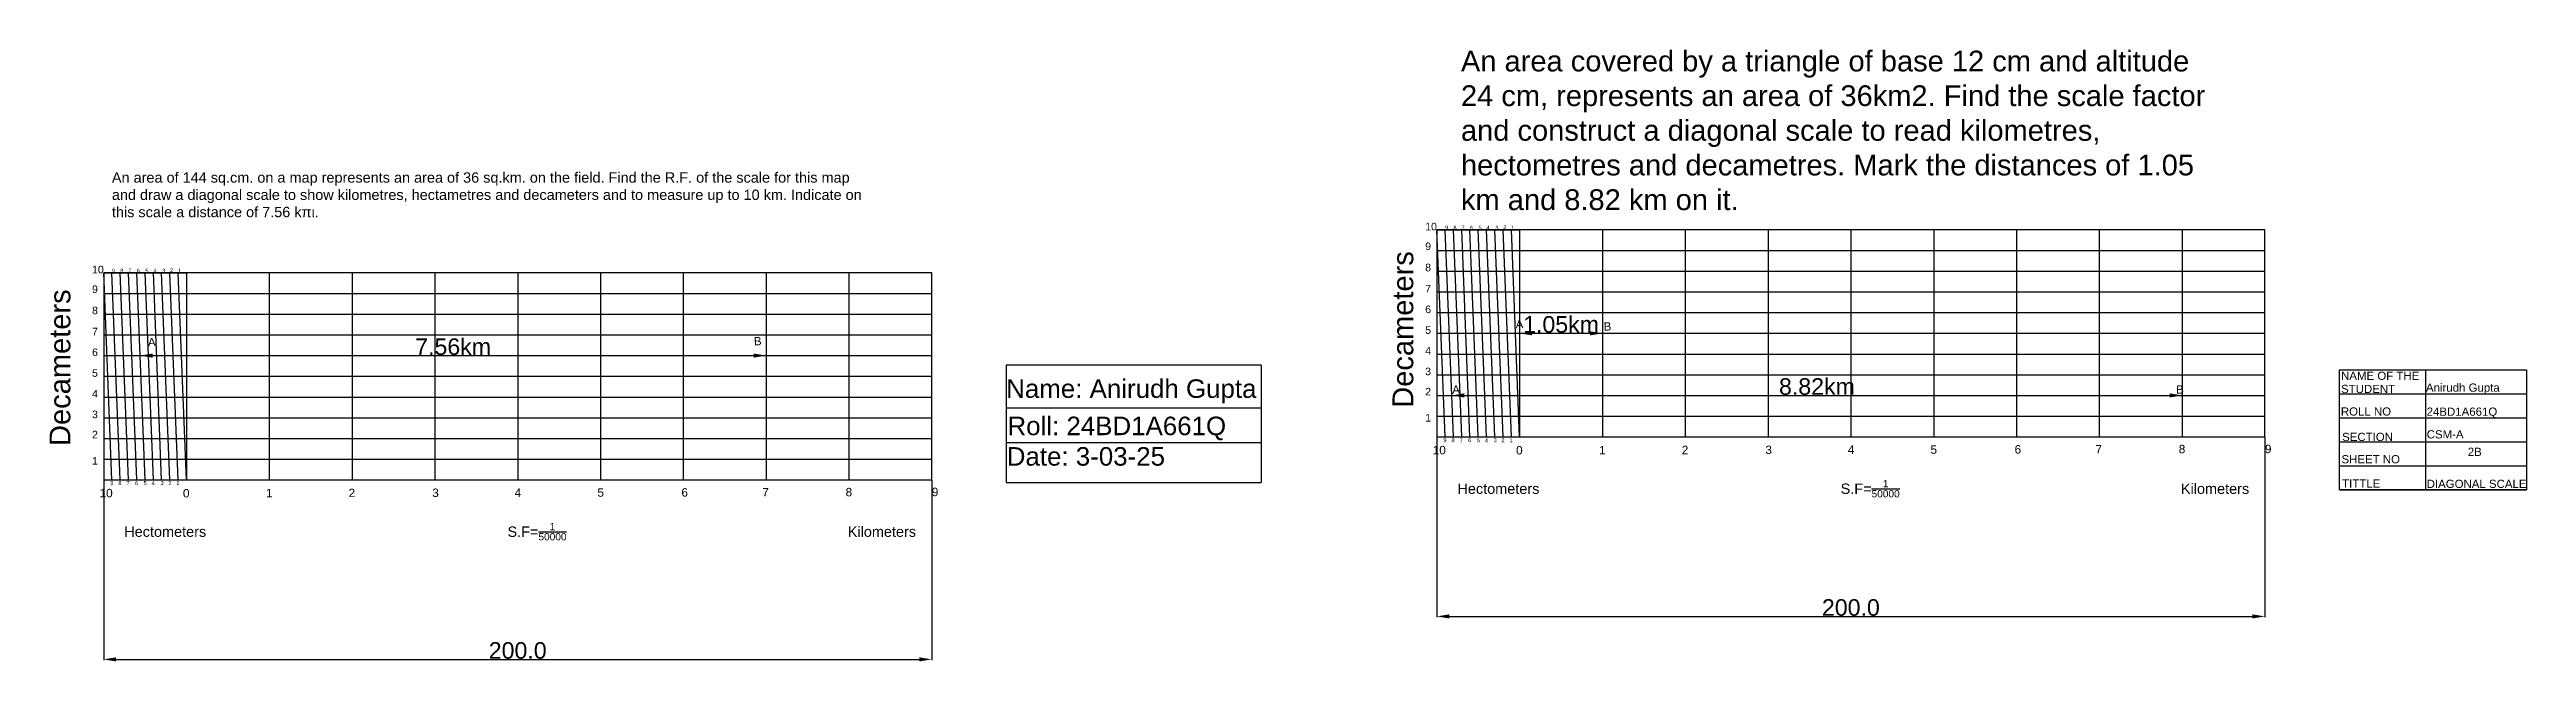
# Model space of a CAD drawing. Header units: millimetres. Extents: x 46 to 2491, y 24 to 306.
# Drawn here: x 46 to 644, y 24 to 172 of the extents above; entities that cross this region are included whole.
import ezdxf

# ---------------------------------------------------------------- set-up
doc = ezdxf.new("R2010")
doc.units = ezdxf.units.MM
doc.header["$MEASUREMENT"] = 0
doc.header["$PDMODE"] = 1
doc.styles.get("Standard").update_dxf_attribs({"font": 'arial.ttf'})
doc.dimstyles.get("Standard").update_dxf_attribs({"dimtxt": 4, "dimasz": 3, "dimexe": 0.18, "dimexo": 0.0625, "dimgap": 0.09, "dimtad": 1, "dimdec": 1, "dimzin": 0, "dimdsep": 46, "dimtxsty": 'Standard', "dimcen": 0.09, "dimclrd": 6, "dimclre": 4, "dimadec": 0, "dimazin": 0, "dimtfac": 1, "dimtdec": 1, "dimtofl": 0, "dimtmove": 0, "dimatfit": 3, "dimfxl": 1, "dimtolj": 1, "dimtzin": 0, "dimarcsym": 1})

# ---------------------------------------------------------------- blocks, each defined once
blk = doc.blocks.new('*D1')
at = {"color": 4, "lineweight": -2, "transparency": 16777216}
for p, q in [((59.18, 68.02), (59.18, 24.52)), ((259.18, 68.02), (259.18, 24.52))]:
    blk.add_line(p, q, dxfattribs=at)
at = {"color": 6, "lineweight": -2, "transparency": 16777216}
blk.add_line((62.18, 24.7), (256.18, 24.7), dxfattribs=at)
at = {"color": 6, "transparency": 16777216}
for points in [[(62.18, 25.2), (62.18, 24.2), (59.18, 24.7)], [(256.18, 25.2), (256.18, 24.2), (259.18, 24.7)]]:
    blk.add_solid(points, dxfattribs=at)
at = {"layer": 'Defpoints', "color": 0, "transparency": 16777216}
for p in [(59.18, 68.08), (259.18, 68.08), (259.18, 24.7)]:
    blk.add_point(p, dxfattribs=at)
at = {"color": 0, "transparency": 16777216, "insert": (159.18, 26.83), "char_height": 4, "attachment_point": 5}
blk.add_mtext('\\A1;200.0', dxfattribs=at)
blk = doc.blocks.new('*D9')
at = {"color": 4, "lineweight": -2, "transparency": 16777216}
for p, q in [((67.98, 98.14), (67.98, 98.26)), ((219.18, 98.14), (219.18, 98.26))]:
    blk.add_line(p, q, dxfattribs=at)
at = {"color": 6, "lineweight": -2, "transparency": 16777216}
blk.add_line((70.98, 98.08), (216.18, 98.08), dxfattribs=at)
at = {"color": 6, "transparency": 16777216}
for points in [[(70.98, 98.58), (70.98, 97.58), (67.98, 98.08)], [(216.18, 98.58), (216.18, 97.58), (219.18, 98.08)]]:
    blk.add_solid(points, dxfattribs=at)
at = {"layer": 'Defpoints', "color": 0, "transparency": 16777216}
for p in [(67.98, 98.08), (219.18, 98.08), (219.18, 98.08)]:
    blk.add_point(p, dxfattribs=at)
at = {"color": 0, "transparency": 16777216, "insert": (143.58, 100.21), "char_height": 4, "attachment_point": 5}
blk.add_mtext('\\A1;7.56km', dxfattribs=at)
blk = doc.blocks.new('*D11')
at = {"color": 4, "lineweight": -2, "transparency": 16777216}
for p, q in [((381.18, 78.4), (381.18, 34.9)), ((581.18, 78.4), (581.18, 34.9))]:
    blk.add_line(p, q, dxfattribs=at)
at = {"color": 6, "lineweight": -2, "transparency": 16777216}
blk.add_line((384.18, 35.08), (578.18, 35.08), dxfattribs=at)
at = {"color": 6, "transparency": 16777216}
for points in [[(384.18, 35.58), (384.18, 34.58), (381.18, 35.08)], [(578.18, 35.58), (578.18, 34.58), (581.18, 35.08)]]:
    blk.add_solid(points, dxfattribs=at)
at = {"layer": 'Defpoints', "color": 0, "transparency": 16777216}
for p in [(381.18, 78.46), (581.18, 78.46), (581.18, 35.08)]:
    blk.add_point(p, dxfattribs=at)
at = {"color": 0, "transparency": 16777216, "insert": (481.18, 37.21), "char_height": 4, "attachment_point": 5}
blk.add_mtext('\\A1;200.0', dxfattribs=at)
blk = doc.blocks.new('*D12')
at = {"color": 4, "lineweight": -2, "transparency": 16777216}
for p, q in [((384.78, 88.52), (384.78, 88.64)), ((561.18, 88.52), (561.18, 88.64))]:
    blk.add_line(p, q, dxfattribs=at)
at = {"color": 6, "lineweight": -2, "transparency": 16777216}
blk.add_line((387.78, 88.46), (558.18, 88.46), dxfattribs=at)
at = {"color": 6, "transparency": 16777216}
for points in [[(387.78, 88.96), (387.78, 87.96), (384.78, 88.46)], [(558.18, 88.96), (558.18, 87.96), (561.18, 88.46)]]:
    blk.add_solid(points, dxfattribs=at)
at = {"layer": 'Defpoints', "color": 0, "transparency": 16777216}
for p in [(384.78, 88.46), (561.18, 88.46), (561.18, 88.46)]:
    blk.add_point(p, dxfattribs=at)
at = {"color": 0, "transparency": 16777216, "insert": (472.98, 90.59), "char_height": 4, "attachment_point": 5}
blk.add_mtext('\\A1;8.82km', dxfattribs=at)
blk = doc.blocks.new('*D13')
at = {"color": 4, "lineweight": -2, "transparency": 16777216}
for p, q in [((401.18, 103.52), (401.18, 103.64)), ((421.18, 103.52), (421.18, 103.64))]:
    blk.add_line(p, q, dxfattribs=at)
at = {"color": 6, "lineweight": -2, "transparency": 16777216}
blk.add_line((404.18, 103.46), (418.18, 103.46), dxfattribs=at)
at = {"color": 6, "transparency": 16777216}
for points in [[(404.18, 103.96), (404.18, 102.96), (401.18, 103.46)], [(418.18, 103.96), (418.18, 102.96), (421.18, 103.46)]]:
    blk.add_solid(points, dxfattribs=at)
at = {"layer": 'Defpoints', "color": 0, "transparency": 16777216}
for p in [(401.18, 103.46), (421.18, 103.46), (421.18, 103.46)]:
    blk.add_point(p, dxfattribs=at)
at = {"color": 0, "transparency": 16777216, "insert": (411.18, 105.59), "char_height": 4, "attachment_point": 5}
blk.add_mtext('\\A1;1.05km', dxfattribs=at)

msp = doc.modelspace()

# ---------------------------------------------------------------- linework, layer by layer
for p, q in [((581.18, 128.47), (381.18, 128.47)), ((381.18, 128.47), (401.18, 128.46)), ((383.18, 78.46), (381.18, 128.47)), ((381.18, 128.46), (381.18, 78.46)), ((385.18, 78.46), (383.18, 128.47)), ((387.18, 78.46), (385.18, 128.47)), ((389.18, 78.46), (387.18, 128.47)), ((391.18, 78.46), (389.18, 128.47)), ((393.18, 78.46), (391.18, 128.47)), ((395.18, 78.46), (393.18, 128.47)), ((397.18, 78.46), (395.18, 128.47)), ((399.18, 78.46), (397.18, 128.46)), ((401.18, 78.46), (399.18, 128.46)), ((401.18, 128.46), (401.18, 78.46)), ((421.18, 128.46), (421.18, 78.46)), ((441.18, 128.46), (441.18, 78.46)), ((461.18, 128.46), (461.18, 78.46)), ((481.18, 128.46), (481.18, 78.46)), ((501.18, 128.46), (501.18, 78.46)), ((521.18, 128.46), (521.18, 78.46)), ((541.18, 128.46), (541.18, 78.46)), ((561.18, 128.46), (561.18, 78.46)), ((581.18, 78.46), (581.18, 128.46)), ((381.18, 123.46), (581.18, 123.46)), ((259.18, 118.09), (59.18, 118.09)), ((59.18, 118.09), (79.18, 118.08)), ((61.18, 68.08), (59.18, 118.09)), ((59.18, 118.08), (59.18, 68.08)), ((63.18, 68.08), (61.18, 118.09)), ((65.18, 68.08), (63.18, 118.09)), ((67.18, 68.08), (65.18, 118.09)), ((69.18, 68.08), (67.18, 118.09)), ((71.18, 68.08), (69.18, 118.09)), ((73.18, 68.08), (71.18, 118.09)), ((75.18, 68.08), (73.18, 118.08)), ((77.18, 68.08), (75.18, 118.08)), ((79.18, 68.08), (77.18, 118.08)), ((79.18, 118.08), (79.18, 68.08)), ((99.18, 118.08), (99.18, 68.08)), ((119.18, 118.08), (119.18, 68.08)), ((139.18, 118.08), (139.18, 68.08)), ((159.18, 118.08), (159.18, 68.08)), ((179.18, 118.08), (179.18, 68.08)), ((199.18, 118.08), (199.18, 68.08)), ((219.18, 118.08), (219.18, 68.08)), ((239.18, 118.08), (239.18, 68.08)), ((259.18, 68.08), (259.18, 118.08)), ((381.18, 118.46), (581.18, 118.46)), ((59.18, 113.08), (259.18, 113.08)), ((59.18, 108.08), (259.18, 108.08)), ((381.18, 113.46), (581.18, 113.46)), ((381.18, 108.46), (581.18, 108.46)), ((59.18, 103.08), (259.18, 103.08)), ((381.18, 103.46), (581.18, 103.46)), ((59.18, 98.08), (259.18, 98.08)), ((277.16, 95.8), (277.16, 67.39)), ((338.76, 95.8), (277.16, 95.8)), ((338.76, 95.8), (338.76, 67.39)), ((381.18, 98.46), (581.18, 98.46)), ((59.18, 93.08), (259.18, 93.08)), ((381.18, 93.46), (581.18, 93.46)), ((619.97, 94.62), (619.97, 65.65)), ((59.18, 88.08), (259.18, 88.08)), ((277.16, 85.5), (338.81, 85.5)), ((381.18, 88.46), (581.18, 88.46)), ((599.22, 88.83), (644.35, 88.83)), ((59.18, 83.08), (259.18, 83.08)), ((59.18, 78.08), (259.18, 78.08)), ((381.18, 83.46), (581.18, 83.46)), ((381.18, 78.46), (581.18, 78.46)), ((381.18, 78.46), (401.18, 78.46)), ((599.22, 83.03), (644.35, 83.03)), ((59.18, 73.08), (259.18, 73.08)), ((277.16, 77.09), (338.76, 77.09)), ((599.22, 77.24), (644.35, 77.24)), ((59.18, 68.08), (259.18, 68.08)), ((59.18, 68.08), (79.18, 68.08)), ((277.16, 67.39), (338.76, 67.39)), ((599.22, 71.44), (644.35, 71.44)), ((599.22, 71.44), (644.35, 71.44)), ((599.22, 65.65), (644.35, 65.65))]:
    msp.add_line(p, q)
msp.add_lwpolyline([(599.22, 94.62), (644.35, 94.62), (644.35, 65.65), (599.22, 65.65)], close=True)
for p in [(61.18, 118.09), (63.18, 118.09), (65.18, 118.09), (67.18, 118.09), (69.18, 118.09), (71.18, 118.09), (73.18, 118.08), (75.18, 118.08), (77.18, 118.08), (59.18, 113.08), (59.18, 108.08), (59.18, 103.08), (59.18, 98.08), (59.18, 93.08), (59.18, 88.08), (59.18, 83.08), (59.18, 78.08), (59.18, 73.08), (61.18, 68.08), (63.18, 68.08), (65.18, 68.08), (67.18, 68.08), (69.18, 68.08), (71.18, 68.08), (73.18, 68.08), (75.18, 68.08), (77.18, 68.08), (79.18, 68.08), (99.18, 68.08), (119.18, 68.08), (139.18, 68.08), (159.18, 68.08), (179.18, 68.08), (199.18, 68.08), (219.18, 68.08), (239.18, 68.08)]:
    msp.add_point(p)

# ---------------------------------------------------------------- texts
for s, height, p in [('10', 1.83, (378.36, 128.33)), ('9', 0.964, (383.18, 128.49)), ('8', 0.964, (385.18, 128.49)), ('7', 0.964, (387.11, 128.49)), ('6', 0.964, (389.15, 128.49)), ('5', 0.964, (391.24, 128.49)), ('4', 0.964, (393.18, 128.49)), ('3', 0.964, (395.31, 128.49)), ('2', 0.964, (397.2, 128.6)), ('1', 0.964, (399.15, 128.49)), ('10', 1.83, (56.36, 117.95)), ('8', 1.83, (378.36, 118.46)), ('9', 1.83, (378.36, 123.57)), ('9', 1.83, (56.36, 113.19)), ('9', 0.964, (61.18, 118.11)), ('8', 0.964, (63.18, 118.11)), ('7', 0.964, (65.11, 118.11)), ('6', 0.964, (67.15, 118.11)), ('5', 0.964, (69.24, 118.11)), ('4', 0.964, (71.18, 118.11)), ('3', 0.964, (73.31, 118.11)), ('2', 0.964, (75.2, 118.22)), ('1', 0.964, (77.15, 118.11)), ('7', 1.83, (378.36, 113.34)), ('8', 1.83, (56.36, 108.07)), ('6', 1.83, (378.36, 108.34)), ('7', 1.83, (56.36, 102.96)), ('5', 1.83, (378.36, 103.34)), ('6', 1.83, (56.36, 97.96)), ('4', 1.83, (378.36, 98.34)), ('4', 1.83, (56.36, 87.96)), ('5', 1.83, (56.36, 92.96)), ('Name: Anirudh Gupta', 4.475, (277.16, 87.87)), ('3', 1.83, (378.36, 93.35)), ('2', 1.83, (378.36, 88.46)), ('STUDENT        ', 1.9784, (599.58, 89.04)), ('NAME OF THE', 1.9784, (599.58, 92.22)), ('Anirudh Gupta', 1.9784, (620.08, 89.36)), ('3', 1.83, (56.36, 82.97)), ('1', 1.83, (378.36, 82.13)), ('ROLL NO', 1.978, (599.53, 83.59)), ('24BD1A661Q', 1.978, (620.25, 83.55)), ('2', 1.83, (56.36, 78.08)), ('Roll: 24BD1A661Q', 4.475, (277.47, 78.86)), ('9', 0.964, (382.77, 77.17)), ('8', 0.964, (384.72, 77.17)), ('7', 0.964, (386.7, 77.17)), ('6', 0.964, (388.74, 77.17)), ('5', 0.964, (390.83, 77.17)), ('4', 0.964, (392.78, 77.17)), ('3', 0.964, (394.9, 77.17)), ('2', 0.964, (396.78, 77.17)), ('1', 0.964, (398.74, 77.17)), ('SECTION', 1.978, (599.83, 77.45)), ('CSM-A', 1.978, (620.26, 78.07)), ('1', 1.83, (56.36, 71.75)), ('Date: 3-03-25', 4.475, (277.3, 71.5)), ('10', 2.043, (380.18, 74.23)), ('0', 2.04, (400.32, 74.2)), ('1', 2.04, (420.38, 74.23)), ('2', 2.04, (440.33, 74.27)), ('3', 2.04, (460.53, 74.3)), ('4', 2.04, (480.43, 74.34)), ('5', 2.04, (500.41, 74.37)), ('6', 2.04, (520.72, 74.41)), ('7', 2.04, (540.25, 74.44)), ('8', 2.04, (560.37, 74.48)), ('9', 2.04, (581.18, 74.51)), ('SHEET NO', 1.978, (599.68, 72.06)), ('2B', 1.978, (630.18, 73.85)), ('10', 2.043, (58.18, 63.85)), ('9', 0.964, (60.77, 66.79)), ('8', 0.964, (62.72, 66.79)), ('7', 0.964, (64.7, 66.79)), ('6', 0.964, (66.74, 66.79)), ('5', 0.964, (68.83, 66.79)), ('4', 0.964, (70.77, 66.79)), ('3', 0.964, (72.9, 66.79)), ('2', 0.964, (74.77, 66.79)), ('1', 0.964, (76.74, 66.79)), ('0', 2.04, (78.32, 63.82)), ('1', 2.04, (98.38, 63.85)), ('2', 2.04, (118.33, 63.89)), ('3', 2.04, (138.53, 63.92)), ('4', 2.04, (158.43, 63.95)), ('5', 2.04, (178.41, 63.99)), ('6', 2.04, (198.72, 64.02)), ('7', 2.04, (218.25, 64.06)), ('8', 2.04, (238.37, 64.09)), ('9', 2.04, (259.18, 64.13)), ('TITTLE', 1.978, (599.83, 66.21)), ('DIAGONAL SCALE', 1.9784, (620.25, 66.12))]:
    msp.add_text(s, height=height).set_placement(p)
for s, height, rotation, p in [('Decameters', 5.023, 90, (375.48, 85.48)), ('Decameters', 5.023, 90, (51.12, 76.25)), ('A', 2, 2.29042, (69.89, 100.31)), ('B', 2, 2.29042, (216.26, 100.53)), ('A', 2, 2.29042, (400.23, 104.64)), ('B', 2, 2.29042, (421.51, 104.09)), ('A', 2, 2.29042, (384.92, 88.84)), ('B', 2, 2.29042, (559.76, 88.84))]:
    msp.add_text(s, height=height, rotation=rotation).set_placement(p)
at = {"attachment_point": 1}
for s, width, gutter_width, heights, insert, char_height in [('An area covered by a triangle of base 12 cm and altitude 24 cm, represents an area of 36km2. Find the scale factor and construct a diagonal scale to read kilometres, hectometres and decametres. Mark the distances of 1.05 km and 8.82 km on it.', 182.0828, 25.12, [0], (387, 171.75), 5.02309), ('An area of 144 sq.cm. on a map represents an area of 36 sq.km. on the field. Find the R.F. of the scale for this map and draw a diagonal scale to show kilometres, hectametres and decameters and to measure up to 10 km. Indicate on this scale a distance of 7.56 kπι.', 182.1225, 9.99, [0], (61.16, 142.35), 2.5), ('\\A1;\\pxt5;Hectometers                                                                           S.F={\\H0.7x;\\S1/50000;}                                                                      Kilometers                                                                                ', 192.0818, 9.99, [13.74], (386.15, 68.03), 2.5), ('\\A1;\\pxt5;Hectometers                                                                           S.F={\\H0.7x;\\S1/50000;}                                                                      Kilometers                                                                                ', 192.0818, 9.99, [13.74], (64.15, 57.65), 2.5)]:
    msp.add_mtext_dynamic_manual_height_columns(s, width=width, gutter_width=gutter_width, heights=heights, dxfattribs=dict(at, insert=insert, char_height=char_height))

# ---------------------------------------------------------------- dimensions: what is measured, and where the dimension line sits
for base, p1, p2, text, picture, middle in [((421.18, 103.46), (401.18, 103.46), (421.18, 103.46), '1.05km', '*D13', (411.18, 105.59)), ((219.18, 98.08), (67.98, 98.08), (219.18, 98.08), '7.56km', '*D9', (143.58, 100.21)), ((561.18, 88.46), (384.78, 88.46), (561.18, 88.46), '8.82km', '*D12', (472.98, 90.59))]:
    dim = msp.add_linear_dim(base=base, p1=p1, p2=p2, text=text, dimstyle='Standard')
    dim.commit()
    dim.dimension.update_dxf_attribs({"geometry": picture, "text_midpoint": middle})
for base, p1, p2, picture, middle in [((581.18, 35.08), (381.18, 78.46), (581.18, 78.46), '*D11', (481.18, 37.21)), ((259.18, 24.7), (59.18, 68.08), (259.18, 68.08), '*D1', (159.18, 26.83))]:
    dim = msp.add_linear_dim(base=base, p1=p1, p2=p2, dimstyle='Standard')
    dim.commit()
    dim.dimension.update_dxf_attribs({"geometry": picture, "text_midpoint": middle})

doc.saveas('drawing.dxf')
